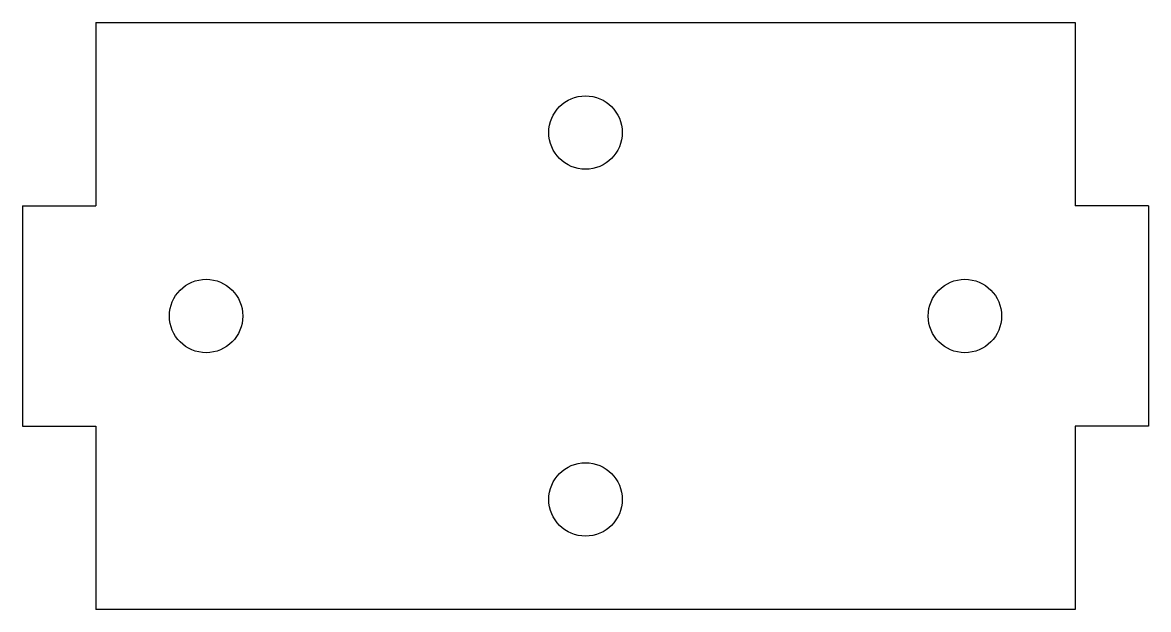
# Model space of a CAD drawing. Extents: x -73.6 to -27.6, y -169.1 to -145.1.
import ezdxf

# ---------------------------------------------------------------- set-up
doc = ezdxf.new("R2010")
doc.units = 0
doc.layers.add('VISIBLE', color=7, linetype='CONTINUOUS')

msp = doc.modelspace()

# ---------------------------------------------------------------- linework, layer by layer
at = {"layer": 'VISIBLE'}
for p, q in [((-70.644, -145.143), (-30.644, -145.143)), ((-70.644, -145.143), (-70.644, -152.643)), ((-30.644, -145.143), (-30.644, -152.643)), ((-73.644, -152.643), (-70.644, -152.643)), ((-73.644, -152.643), (-73.644, -161.643)), ((-27.644, -152.643), (-30.644, -152.643)), ((-27.644, -152.643), (-27.644, -161.643)), ((-73.644, -161.643), (-70.644, -161.643)), ((-70.644, -161.643), (-70.644, -169.143)), ((-30.644, -161.643), (-30.644, -169.143)), ((-27.644, -161.643), (-30.644, -161.643)), ((-30.644, -169.143), (-70.644, -169.143))]:
    msp.add_line(p, q, dxfattribs=at)
for centre in [(-50.644, -149.643), (-66.144, -157.143), (-35.144, -157.143), (-50.644, -164.643)]:
    msp.add_circle(centre, 1.5, dxfattribs=at)

doc.saveas('drawing.dxf')
